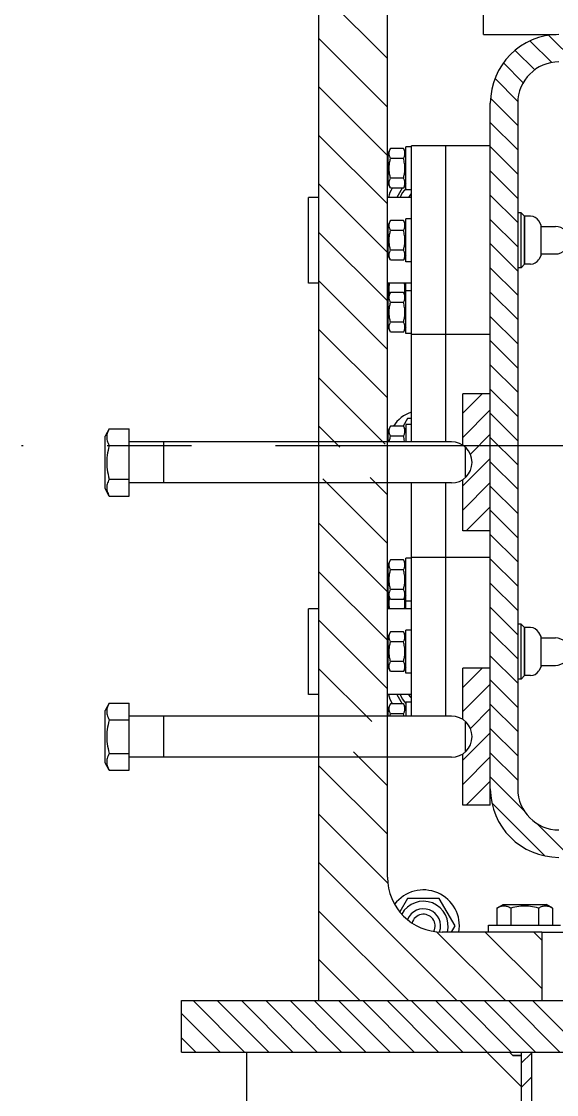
# Model space of a CAD drawing. Header units: millimetres. Extents: x 0 to 1189, y 0 to 841.
# Drawn here: x 113.8 to 145, y 408.1 to 470.7 of the extents above; entities that cross this region are included whole.
import ezdxf

# ---------------------------------------------------------------- set-up
doc = ezdxf.new("R2010")
doc.units = ezdxf.units.MM
doc.header["$LTSCALE"] = 65.395
doc.linetypes.add('CENTER', pattern=[0.6, 0.375, -0.075, 0.075, -0.075])
doc.layers.get('0').update_dxf_attribs({"linetype": 'CONTINUOUS'})
for name, color, linetype in [('ALL_AXIS', 7, 'CONTINUOUS'), ('ALL_CHAMFER', 7, 'CONTINUOUS'), ('ALL_ROUND', 7, 'CONTINUOUS')]:
    doc.layers.add(name, color=color, linetype=linetype)

msp = doc.modelspace()

# ---------------------------------------------------------------- linework, layer by layer
at = {"color": 7, "linetype": 'CONTINUOUS'}
for p, q in [((131.16640178, 413.54326712), (131.16640178, 477.54326712)), ((135.16640178, 420.74326712), (135.16640178, 476.48326712)), ((141.16642673, 424.94326712), (141.16640178, 465.90326712)), ((142.76640178, 465.90326712), (142.76640178, 425.90326712)), ((135.3534532, 463.25796766), (135.20640178, 463.00326712)), ((136.09935035, 463.25796766), (135.3534532, 463.25796766)), ((138.56640178, 446.14326712), (138.56640178, 463.40322232)), ((135.20640178, 461.20327404), (135.20640178, 463.00326021)), ((136.09935035, 462.68061739), (135.3534532, 462.68061739)), ((135.33482914, 461.49215835), (135.3534532, 461.52591685)), ((136.09935035, 461.52591685), (135.3534532, 461.52591685)), ((136.12014706, 461.48800514), (136.09935035, 461.52591685)), ((135.3534532, 460.94856658), (135.20640178, 461.20326712)), ((136.09935035, 460.94856658), (135.3534532, 460.94856658)), ((136.02238484, 460.94856658), (135.70755605, 460.40326712)), ((135.3534532, 459.05796766), (135.20640178, 458.80326712)), ((136.09935035, 459.05796766), (135.3534532, 459.05796766)), ((143.16640178, 459.30326712), (143.16640178, 456.50326712)), ((135.20640178, 457.00327404), (135.20640178, 458.80326021)), ((136.09935035, 458.48061739), (135.3534532, 458.48061739)), ((135.3534532, 456.74856658), (135.20640178, 457.00326712)), ((135.33482914, 457.29215835), (135.3534532, 457.32591685)), ((136.09935035, 457.32591685), (135.3534532, 457.32591685)), ((136.12014706, 457.28800514), (136.09935035, 457.32591685)), ((136.09935035, 456.74856658), (135.3534532, 456.74856658)), ((135.20640178, 452.80327404), (135.20640178, 455.40326712)), ((135.3534532, 454.85796766), (135.20640178, 454.60326712)), ((136.09935035, 454.85796766), (135.3534532, 454.85796766)), ((136.09935035, 454.28061739), (135.3534532, 454.28061739)), ((135.3534532, 452.54856658), (135.20640178, 452.80326712)), ((135.33482914, 453.09215835), (135.3534532, 453.12591685)), ((136.09935035, 453.12591685), (135.3534532, 453.12591685)), ((136.12014706, 453.08800514), (136.09935035, 453.12591685)), ((136.09935035, 452.54856658), (135.3534532, 452.54856658)), ((139.56642673, 445.94326712), (139.56642673, 448.94326712)), ((141.16642673, 448.94326712), (139.56642673, 448.94326712)), ((135.3534532, 447.05796766), (135.20640178, 446.80326712)), ((136.09935035, 447.05796766), (135.3534532, 447.05796766)), ((136.34264135, 447.50326712), (136.08554758, 447.05796766)), ((136.56640178, 447.50326712), (136.34264135, 447.50326712)), ((118.9530892, 446.90625804), (118.70310178, 446.47326712)), ((118.9530892, 446.90625804), (120.10310178, 446.90625804)), ((120.10310178, 442.98027621), (120.10310178, 446.90625804)), ((135.20640178, 446.14326712), (135.20640178, 446.80326021)), ((136.09935035, 446.48061739), (135.3534532, 446.48061739)), ((118.9530892, 445.92476258), (120.10310178, 445.92476258)), ((138.90310178, 446.14326712), (120.10310178, 446.14326712)), ((122.10310178, 446.14326712), (122.10310178, 443.74326712)), ((139.7189449, 444.06329546), (139.7189449, 445.82315024)), ((118.9530892, 443.96177167), (120.10310178, 443.96177167)), ((139.56642673, 440.94326712), (139.56642673, 443.94326712)), ((118.9530892, 442.98027621), (118.70310178, 443.41326712)), ((138.90310178, 443.74326712), (120.10310178, 443.74326712)), ((138.56640178, 430.14326712), (138.56640178, 443.74326712)), ((118.9530892, 442.98027621), (120.10310178, 442.98027621)), ((141.16642673, 440.94326712), (139.56642673, 440.94326712)), ((135.3534532, 439.25796766), (135.20640178, 439.00326712)), ((135.20640178, 436.40326712), (135.20640178, 439.00326021)), ((136.09935035, 439.25796766), (135.3534532, 439.25796766)), ((136.09935035, 438.68061739), (135.3534532, 438.68061739)), ((135.3534532, 436.94856658), (135.20640178, 437.20326712)), ((135.33482914, 437.49215835), (135.3534532, 437.52591685)), ((136.09935035, 437.52591685), (135.3534532, 437.52591685)), ((136.12014706, 437.48800514), (136.09935035, 437.52591685)), ((136.09935035, 436.94856658), (135.3534532, 436.94856658)), ((143.16640178, 435.30326712), (143.16640178, 432.50326712)), ((135.3534532, 435.05796766), (135.20640178, 434.80326712)), ((135.20640178, 433.00327404), (135.20640178, 434.80326021)), ((136.09935035, 435.05796766), (135.3534532, 435.05796766)), ((136.09935035, 434.48061739), (135.3534532, 434.48061739)), ((135.33482914, 433.29215835), (135.3534532, 433.32591685)), ((136.09935035, 433.32591685), (135.3534532, 433.32591685)), ((136.12014706, 433.28800514), (136.09935035, 433.32591685)), ((135.3534532, 432.74856658), (135.20640178, 433.00326712)), ((136.09935035, 432.74856658), (135.3534532, 432.74856658)), ((139.56642673, 429.94326712), (139.56642673, 432.94326712)), ((141.16642673, 432.94326712), (139.56642673, 432.94326712)), ((135.70755605, 431.40326712), (136.02238484, 430.85796766)), ((118.9530892, 430.90625804), (118.70310178, 430.47326712)), ((118.9530892, 430.90625804), (120.10310178, 430.90625804)), ((120.10310178, 426.98027621), (120.10310178, 430.90625804)), ((135.3534532, 430.85796766), (135.20640178, 430.60326712)), ((136.09935035, 430.85796766), (135.3534532, 430.85796766)), ((138.90310178, 430.14326712), (120.10310178, 430.14326712)), ((122.10310178, 430.14326712), (122.10310178, 427.74326712)), ((135.20640178, 430.14326712), (135.20640178, 430.60326021)), ((136.09935035, 430.28061739), (135.3534532, 430.28061739)), ((118.9530892, 429.92476258), (120.10310178, 429.92476258)), ((139.7189449, 428.06329546), (139.7189449, 429.82315024)), ((118.9530892, 427.96177167), (120.10310178, 427.96177167)), ((138.90310178, 427.74326712), (120.10310178, 427.74326712)), ((139.56642673, 424.94326712), (139.56642673, 427.94326712)), ((118.9530892, 426.98027621), (118.70310178, 427.41326712)), ((118.9530892, 426.98027621), (120.10310178, 426.98027621)), ((141.16642673, 424.94326712), (139.56642673, 424.94326712)), ((136.34264135, 419.50326712), (135.89013055, 418.71949543)), ((138.19016221, 419.50326712), (136.34264135, 419.50326712)), ((139.11392264, 417.90326712), (138.19016221, 419.50326712)), ((141.54982102, 418.93739513), (141.90640178, 419.14326712)), ((141.54982102, 418.93739513), (141.54982102, 417.94326712)), ((142.3581114, 418.93739513), (142.3581114, 417.94326712)), ((143.97469215, 418.93739513), (143.97469215, 417.94326712)), ((144.78298253, 418.93739513), (144.42640178, 419.14326712)), ((144.78298253, 418.93739513), (144.78298253, 417.94326712)), ((138.90607654, 417.54326712), (139.11392264, 417.90326712)), ((144.16640178, 417.54326712), (138.36640178, 417.54326712)), ((144.16640178, 417.54326712), (144.16640178, 413.54326712)), ((123.16640178, 410.54326712), (123.16640178, 413.54326712)), ((123.16640178, 413.54326712), (146.16640178, 413.54326712)), ((123.16640178, 410.54326712), (151.96640178, 410.54326712)), ((126.96640178, 407.54326712), (126.96640178, 410.54326712)), ((142.96640178, 408.54326712), (140.96640178, 410.54326712)), ((142.96636128, 410.34326712), (142.48640178, 410.34326712)), ((142.96640178, 410.54326712), (142.96640178, 211.30326712)), ((143.56640178, 410.54326712), (143.56640178, 211.30326712))]:
    msp.add_line(p, q, dxfattribs=at)
at = {"color": 2, "linetype": 'CONTINUOUS'}
for p, q in [((131.16640178, 472.50443119), (135.16640178, 468.50443119)), ((131.16640178, 469.67600407), (135.16640178, 465.67600407)), ((143.48982735, 469.5242865), (144.75031929, 468.26379457)), ((144.57316245, 469.85516497), (146.1250603, 468.30326712)), ((142.62421211, 468.97568818), (143.75532678, 467.84457351)), ((141.9307697, 468.25491703), (143.0908937, 467.09479303)), ((141.44147324, 467.32999993), (142.77403734, 465.99743583)), ((131.16640178, 466.84757694), (135.16640178, 462.84757694)), ((141.18797177, 466.16928783), (142.76640178, 464.59085783)), ((141.16640178, 464.77664427), (142.76640178, 463.17664427)), ((131.16640178, 464.01914982), (135.16640178, 460.01914982)), ((141.16640178, 463.36243071), (142.76640178, 461.76243071)), ((141.16640178, 461.94821714), (142.76640178, 460.34821714)), ((131.16640178, 461.19072269), (135.16640178, 457.19072269)), ((141.16640178, 460.53400358), (142.76640178, 458.93400358)), ((141.16640178, 459.11979002), (142.76640178, 457.51979002)), ((131.16640178, 458.36229557), (135.16640178, 454.36229557)), ((141.16640178, 457.70557646), (142.76640178, 456.10557646)), ((141.16640178, 456.29136289), (142.76640178, 454.69136289)), ((131.16640178, 455.53386844), (135.16640178, 451.53386844)), ((141.16640178, 454.87714933), (142.76640178, 453.27714933)), ((141.16640178, 453.46293577), (142.76640178, 451.86293577)), ((131.16640178, 452.70544132), (135.16640178, 448.70544132)), ((141.16640178, 452.04872221), (142.76640178, 450.44872221)), ((141.16640178, 450.63450864), (142.76640178, 449.03450864)), ((131.16640178, 449.87701419), (135.03327531, 446.01014066)), ((140.69074536, 448.94326712), (139.56642673, 447.8189485)), ((141.16640178, 449.22029508), (142.76640178, 447.62029508)), ((141.16642673, 448.00473494), (139.56642673, 446.40473494)), ((141.16640178, 447.80608152), (142.76640178, 446.20608152)), ((131.16640178, 447.04858707), (132.39172172, 445.82326712)), ((141.16642673, 446.59052137), (140.0016432, 445.42573783)), ((141.16640178, 446.39186796), (142.76640178, 444.79186796)), ((141.16642673, 445.17630781), (139.56642673, 443.57630781)), ((141.16640178, 444.9776544), (142.76640178, 443.3776544)), ((131.40484819, 443.98171353), (135.16640178, 440.22015994)), ((134.15172172, 444.06326712), (135.16640178, 443.04858707)), ((141.16642673, 443.76209425), (139.56642673, 442.16209425)), ((141.16640178, 443.56344083), (142.76640178, 441.96344083)), ((141.16642673, 442.34788069), (139.76181317, 440.94326712)), ((141.16640178, 442.14922727), (142.76640178, 440.54922727)), ((131.16640178, 441.39173282), (135.16640178, 437.39173282)), ((141.16640178, 440.73501371), (142.76640178, 439.13501371)), ((141.16640178, 439.32080015), (142.76640178, 437.72080015)), ((131.16640178, 438.56330569), (135.16640178, 434.56330569)), ((141.16640178, 437.90658658), (142.76640178, 436.30658658)), ((141.16640178, 436.49237302), (142.76640178, 434.89237302)), ((131.16640178, 435.73487857), (135.16640178, 431.73487857)), ((141.16640178, 435.07815946), (142.76640178, 433.47815946)), ((141.16640178, 433.6639459), (142.76640178, 432.0639459)), ((131.16640178, 432.90645145), (134.2495861, 429.82326712)), ((140.69074536, 432.94326712), (139.56642673, 431.8189485)), ((141.16642673, 432.00473494), (139.56642673, 430.40473494)), ((141.16640178, 432.24973233), (142.76640178, 430.64973233)), ((141.16640178, 430.83551877), (142.76640178, 429.23551877)), ((141.16642673, 430.59052137), (140.0016432, 429.42573783)), ((141.16642673, 429.17630781), (139.56642673, 427.57630781)), ((141.16640178, 429.42130521), (142.76640178, 427.82130521)), ((133.18115897, 428.06326712), (135.16640178, 426.07802432)), ((141.16642673, 427.76209425), (139.56642673, 426.16209425)), ((141.16640178, 428.00709165), (142.76640178, 426.40709165)), ((131.16640178, 427.2495972), (135.16640178, 423.2495972)), ((141.16642673, 426.34788069), (139.76181317, 424.94326712)), ((141.16640178, 426.59287808), (143.15894069, 424.60033917)), ((141.26272225, 425.08234405), (144.3454787, 421.9995876)), ((131.16640178, 424.42117007), (135.18588336, 420.40168849)), ((143.86347383, 423.89580603), (145.85601274, 421.90326712)), ((131.16640178, 421.59274295), (139.2158776, 413.54326712)), ((131.16640178, 418.76431582), (136.38745047, 413.54326712)), ((138.02482314, 417.56274871), (142.04430472, 413.54326712)), ((140.87273185, 417.54326712), (144.16640178, 414.2495972)), ((143.70115897, 417.54326712), (144.16640178, 417.07802432)), ((131.16640178, 415.9358887), (133.55902335, 413.54326712)), ((123.83243216, 413.54326712), (126.83243216, 410.54326712)), ((125.24664572, 413.54326712), (128.24664572, 410.54326712)), ((126.66085928, 413.54326712), (129.66085928, 410.54326712)), ((128.07507284, 413.54326712), (131.07507284, 410.54326712)), ((129.48928641, 413.54326712), (132.48928641, 410.54326712)), ((130.90349997, 413.54326712), (133.90349997, 410.54326712)), ((132.31771353, 413.54326712), (135.31771353, 410.54326712)), ((133.73192709, 413.54326712), (136.73192709, 410.54326712)), ((135.14614066, 413.54326712), (138.14614066, 410.54326712)), ((136.56035422, 413.54326712), (139.56035422, 410.54326712)), ((137.97456778, 413.54326712), (140.97456778, 410.54326712)), ((139.38878134, 413.54326712), (142.38878134, 410.54326712)), ((140.8029949, 413.54326712), (143.8029949, 410.54326712)), ((142.21720847, 413.54326712), (145.21720847, 410.54326712)), ((143.63142203, 413.54326712), (146.63142203, 410.54326712)), ((123.16640178, 412.79508394), (125.41821859, 410.54326712)), ((123.16640178, 411.38087038), (124.00400503, 410.54326712)), ((143.56640178, 410.48672929), (142.96640178, 409.88672929)), ((143.56640178, 409.07251573), (142.96640178, 408.47251573))]:
    msp.add_line(p, q, dxfattribs=at)
at = {"color": 7, "linetype": 'CONTINUOUS'}
for points in [[(135.3534532, 462.68061739), (135.33661285, 462.71099813), (135.3215472, 462.7408394), (135.3082714, 462.77007096), (135.29673999, 462.79890351), (135.2868989, 462.82750398), (135.27878912, 462.85593338), (135.27241983, 462.884305), (135.26783245, 462.91262887), (135.26506918, 462.9409563), (135.2641368, 462.96927679), (135.26506692, 462.997595), (135.26782732, 463.02591667), (135.27241028, 463.05423136), (135.27877393, 463.08259219), (135.286877, 463.11101144), (135.29671003, 463.13960107), (135.30822688, 463.1684129), (135.32149633, 463.19763962), (135.33657844, 463.22751745), (135.3534532, 463.25796766)], [(136.09935035, 462.68061739), (136.12015954, 462.7185532), (136.13819585, 462.75570517), (136.1534399, 462.79194135), (136.16594984, 462.82765755), (136.17581173, 462.86319588), (136.18292241, 462.89858545), (136.18721545, 462.9339773), (136.18866675, 462.96934779), (136.18720657, 463.00471695), (136.18290538, 463.04010485), (136.17578762, 463.07548892), (136.16592164, 463.11101709), (136.15341309, 463.14671399), (136.1381745, 463.18292695), (136.12014706, 463.22005595), (136.09935035, 463.25796766)], [(135.3534532, 461.52591685), (135.33656628, 461.58686387), (135.32147557, 461.64665951), (135.30820118, 461.70514712), (135.29668273, 461.76279671), (135.28685156, 461.8199908), (135.27875258, 461.87683526), (135.27239425, 461.93355456), (135.26781715, 461.99017543), (135.26506216, 462.04680586), (135.26413681, 462.10342648), (135.2650728, 462.16005092), (135.26783855, 462.21668815), (135.27242708, 462.27331736), (135.27879629, 462.33004157), (135.2869048, 462.38688162), (135.29674337, 462.44406331), (135.30826969, 462.50170377), (135.32154158, 462.56014994), (135.33660821, 462.61983607), (135.3534532, 462.68061739)], [(136.18866675, 462.10326712), (136.18714984, 462.17477384), (136.18279982, 462.2461898), (136.1755715, 462.31743535), (136.16560046, 462.38874943), (136.15302375, 462.46012001), (136.13779179, 462.53222028), (136.11990017, 462.60580306), (136.09935035, 462.68061739)], [(136.09935035, 461.52591685), (136.11607575, 461.58623186), (136.13106717, 461.645573), (136.14431328, 461.70379934), (136.15584806, 461.76133371), (136.16571922, 461.81851574), (136.17387436, 461.87545405), (136.18029365, 461.93236697), (136.18492711, 461.9892651), (136.18771107, 462.04624224), (136.18866675, 462.10326712)], [(135.3534532, 460.94856658), (135.33482321, 460.9823362), (135.3183921, 461.01544408), (135.30418021, 461.04778968), (135.29212654, 461.07967461), (135.28215324, 461.11135129), (135.27433129, 461.14286676), (135.26869148, 461.1743534), (135.26527665, 461.20580752), (135.2641466, 461.23727367), (135.26528126, 461.26873946), (135.26870062, 461.3001929), (135.27434428, 461.3316773), (135.28216897, 461.36318788), (135.29214323, 461.3948569), (135.30419479, 461.42672985), (135.31840279, 461.45906218), (135.33482914, 461.49215835)], [(136.09935035, 460.94856658), (136.12015954, 460.9865024), (136.13819585, 461.02365436), (136.1534399, 461.05989054), (136.16594984, 461.09560674), (136.17581173, 461.13114507), (136.18292241, 461.16653465), (136.18721545, 461.20192649), (136.18866675, 461.23729699), (136.18720657, 461.27266615), (136.18290538, 461.30805404), (136.17578762, 461.34343811), (136.16592164, 461.37896628), (136.15341309, 461.41466318), (136.1381745, 461.45087614), (136.12014706, 461.48800514)], [(135.3534532, 458.48061739), (135.33661285, 458.51099813), (135.3215472, 458.5408394), (135.3082714, 458.57007096), (135.29673999, 458.59890351), (135.2868989, 458.62750398), (135.27878912, 458.65593338), (135.27241983, 458.684305), (135.26783245, 458.71262887), (135.26506918, 458.7409563), (135.2641368, 458.76927679), (135.26506692, 458.797595), (135.26782732, 458.82591667), (135.27241028, 458.85423136), (135.27877393, 458.88259219), (135.286877, 458.91101144), (135.29671003, 458.93960107), (135.30822688, 458.9684129), (135.32149633, 458.99763962), (135.33657844, 459.02751745), (135.3534532, 459.05796766)], [(136.09935035, 458.48061739), (136.12015954, 458.5185532), (136.13819585, 458.55570517), (136.1534399, 458.59194135), (136.16594984, 458.62765755), (136.17581173, 458.66319588), (136.18292241, 458.69858545), (136.18721545, 458.7339773), (136.18866675, 458.76934779), (136.18720657, 458.80471695), (136.18290538, 458.84010485), (136.17578762, 458.87548892), (136.16592164, 458.91101709), (136.15341309, 458.94671399), (136.1381745, 458.98292695), (136.12014706, 459.02005595), (136.09935035, 459.05796766)], [(135.3534532, 457.32591685), (135.33656628, 457.38686387), (135.32147557, 457.44665951), (135.30820118, 457.50514712), (135.29668273, 457.56279671), (135.28685156, 457.6199908), (135.27875258, 457.67683526), (135.27239425, 457.73355456), (135.26781715, 457.79017543), (135.26506216, 457.84680586), (135.26413681, 457.90342648), (135.2650728, 457.96005092), (135.26783855, 458.01668815), (135.27242708, 458.07331736), (135.27879629, 458.13004157), (135.2869048, 458.18688162), (135.29674337, 458.24406331), (135.30826969, 458.30170377), (135.32154158, 458.36014994), (135.33660821, 458.41983607), (135.3534532, 458.48061739)], [(136.18866675, 457.90326712), (136.18714984, 457.97477384), (136.18279982, 458.0461898), (136.1755715, 458.11743535), (136.16560046, 458.18874943), (136.15302375, 458.26012001), (136.13779179, 458.33222028), (136.11990017, 458.40580306), (136.09935035, 458.48061739)], [(136.09935035, 457.32591685), (136.11607575, 457.38623186), (136.13106717, 457.445573), (136.14431328, 457.50379934), (136.15584806, 457.56133371), (136.16571922, 457.61851574), (136.17387436, 457.67545405), (136.18029365, 457.73236697), (136.18492711, 457.7892651), (136.18771107, 457.84624224), (136.18866675, 457.90326712)], [(135.3534532, 456.74856658), (135.33482321, 456.7823362), (135.3183921, 456.81544408), (135.30418021, 456.84778968), (135.29212654, 456.87967461), (135.28215324, 456.91135129), (135.27433129, 456.94286676), (135.26869148, 456.9743534), (135.26527665, 457.00580752), (135.2641466, 457.03727367), (135.26528126, 457.06873946), (135.26870062, 457.1001929), (135.27434428, 457.1316773), (135.28216897, 457.16318788), (135.29214323, 457.1948569), (135.30419479, 457.22672985), (135.31840279, 457.25906218), (135.33482914, 457.29215835)], [(136.09935035, 456.74856658), (136.12015954, 456.7865024), (136.13819585, 456.82365436), (136.1534399, 456.85989054), (136.16594984, 456.89560674), (136.17581173, 456.93114507), (136.18292241, 456.96653465), (136.18721545, 457.00192649), (136.18866675, 457.03729699), (136.18720657, 457.07266615), (136.18290538, 457.10805404), (136.17578762, 457.14343811), (136.16592164, 457.17896628), (136.15341309, 457.21466318), (136.1381745, 457.25087614), (136.12014706, 457.28800514)], [(135.29443464, 454.75574452), (135.28685156, 454.79986008), (135.27875258, 454.85670454), (135.27239425, 454.91342384), (135.26781715, 454.97004471), (135.26506216, 455.02667514), (135.26413681, 455.08329576), (135.2650728, 455.1399202), (135.26783855, 455.19655743), (135.27242708, 455.25318664), (135.27879629, 455.30991085), (135.2869048, 455.3667509), (135.29318771, 455.40326712)], [(136.18866675, 455.0831364), (136.18714984, 455.15464312), (136.18279982, 455.22605908), (136.1755715, 455.29730463), (136.16560046, 455.36861871), (136.15949482, 455.40326712)], [(135.3534532, 454.28061739), (135.33661285, 454.31099813), (135.3215472, 454.3408394), (135.3082714, 454.37007096), (135.29673999, 454.39890351), (135.2868989, 454.42750398), (135.27878912, 454.45593338), (135.27241983, 454.484305), (135.26783245, 454.51262887), (135.26506918, 454.5409563), (135.2641368, 454.56927679), (135.26506692, 454.597595), (135.26782732, 454.62591667), (135.27241028, 454.65423136), (135.27877393, 454.68259219), (135.286877, 454.71101144), (135.29671003, 454.73960107), (135.30822688, 454.7684129), (135.32149633, 454.79763962), (135.33657844, 454.82751745), (135.3534532, 454.85796766)], [(136.09935035, 454.28061739), (136.12015954, 454.3185532), (136.13819585, 454.35570517), (136.1534399, 454.39194135), (136.16594984, 454.42765755), (136.17581173, 454.46319588), (136.18292241, 454.49858545), (136.18721545, 454.5339773), (136.18866675, 454.56934779), (136.18720657, 454.60471695), (136.18290538, 454.64010485), (136.17578762, 454.67548892), (136.16592164, 454.71101709), (136.15341309, 454.74671399), (136.1381745, 454.78292695), (136.12014706, 454.82005595), (136.09935035, 454.85796766)], [(136.15836076, 454.75575864), (136.16571922, 454.79838502), (136.17387436, 454.85532333), (136.18029365, 454.91223625), (136.18492711, 454.96913438), (136.18771107, 455.02611152), (136.18866675, 455.0831364)], [(135.3534532, 453.12591685), (135.33656628, 453.18686387), (135.32147557, 453.24665951), (135.30820118, 453.30514712), (135.29668273, 453.36279671), (135.28685156, 453.4199908), (135.27875258, 453.47683526), (135.27239425, 453.53355456), (135.26781715, 453.59017543), (135.26506216, 453.64680586), (135.26413681, 453.70342648), (135.2650728, 453.76005092), (135.26783855, 453.81668815), (135.27242708, 453.87331736), (135.27879629, 453.93004157), (135.2869048, 453.98688162), (135.29674337, 454.04406331), (135.30826969, 454.10170377), (135.32154158, 454.16014994), (135.33660821, 454.21983607), (135.3534532, 454.28061739)], [(136.18866675, 453.70326712), (136.18714984, 453.77477384), (136.18279982, 453.8461898), (136.1755715, 453.91743535), (136.16560046, 453.98874943), (136.15302375, 454.06012001), (136.13779179, 454.13222028), (136.11990017, 454.20580306), (136.09935035, 454.28061739)], [(136.09935035, 453.12591685), (136.11607575, 453.18623186), (136.13106717, 453.245573), (136.14431328, 453.30379934), (136.15584806, 453.36133371), (136.16571922, 453.41851574), (136.17387436, 453.47545405), (136.18029365, 453.53236697), (136.18492711, 453.5892651), (136.18771107, 453.64624224), (136.18866675, 453.70326712)], [(135.3534532, 452.54856658), (135.33482321, 452.5823362), (135.3183921, 452.61544408), (135.30418021, 452.64778968), (135.29212654, 452.67967461), (135.28215324, 452.71135129), (135.27433129, 452.74286676), (135.26869148, 452.7743534), (135.26527665, 452.80580752), (135.2641466, 452.83727367), (135.26528126, 452.86873946), (135.26870062, 452.9001929), (135.27434428, 452.9316773), (135.28216897, 452.96318788), (135.29214323, 452.9948569), (135.30419479, 453.02672985), (135.31840279, 453.05906218), (135.33482914, 453.09215835)], [(136.09935035, 452.54856658), (136.12015954, 452.5865024), (136.13819585, 452.62365436), (136.1534399, 452.65989054), (136.16594984, 452.69560674), (136.17581173, 452.73114507), (136.18292241, 452.76653465), (136.18721545, 452.80192649), (136.18866675, 452.83729699), (136.18720657, 452.87266615), (136.18290538, 452.90805404), (136.17578762, 452.94343811), (136.16592164, 452.97896628), (136.15341309, 453.01466318), (136.1381745, 453.05087614), (136.12014706, 453.08800514)], [(135.3534532, 446.48061739), (135.33661285, 446.51099813), (135.3215472, 446.5408394), (135.3082714, 446.57007096), (135.29673999, 446.59890351), (135.2868989, 446.62750398), (135.27878912, 446.65593338), (135.27241983, 446.684305), (135.26783245, 446.71262887), (135.26506918, 446.7409563), (135.2641368, 446.76927679), (135.26506692, 446.797595), (135.26782732, 446.82591667), (135.27241028, 446.85423136), (135.27877393, 446.88259219), (135.286877, 446.91101144), (135.29671003, 446.93960107), (135.30822688, 446.9684129), (135.32149633, 446.99763962), (135.33657844, 447.02751745), (135.3534532, 447.05796766)], [(136.09935035, 446.48061739), (136.12015954, 446.5185532), (136.13819585, 446.55570517), (136.1534399, 446.59194135), (136.16594984, 446.62765755), (136.17581173, 446.66319588), (136.18292241, 446.69858545), (136.18721545, 446.7339773), (136.18866675, 446.76934779), (136.18720657, 446.80471695), (136.18290538, 446.84010485), (136.17578762, 446.87548892), (136.16592164, 446.91101709), (136.15341309, 446.94671399), (136.1381745, 446.98292695), (136.12014706, 447.02005595), (136.09935035, 447.05796766)], [(118.9530892, 446.90625804), (118.91321167, 446.83308933), (118.87937132, 446.76132627), (118.8515623, 446.69121109), (118.8298021, 446.62201708), (118.81404378, 446.5531097), (118.80447466, 446.48445467), (118.80128838, 446.41580666), (118.80441905, 446.34716421), (118.81392582, 446.27853659), (118.82962717, 446.20964617), (118.85133066, 446.14044804), (118.87912825, 446.07025332), (118.91305124, 445.99827019), (118.9530892, 445.92476258)], [(135.28068298, 446.14326712), (135.2869048, 446.18688162), (135.29674337, 446.24406331), (135.30826969, 446.30170377), (135.32154158, 446.36014994), (135.33660821, 446.41983607), (135.3534532, 446.48061739)], [(136.17195973, 446.14326712), (136.16560046, 446.18874943), (136.15302375, 446.26012001), (136.13779179, 446.33222028), (136.11990017, 446.40580306), (136.09935035, 446.48061739)], [(118.9530892, 445.92476258), (118.91313005, 445.77806921), (118.87925307, 445.6343554), (118.85146482, 445.49414641), (118.82974567, 445.35586649), (118.81401191, 445.21813133), (118.80446235, 445.08089189), (118.80128851, 444.94363487), (118.80442859, 444.8063688), (118.81394634, 444.6691083), (118.82965668, 444.53132178), (118.85136653, 444.39294191), (118.87916358, 444.25259055), (118.91307405, 444.10869206), (118.9530892, 443.96177167)], [(118.9530892, 443.96177167), (118.91321707, 443.88861333), (118.8793805, 443.81686101), (118.85157507, 443.74677072), (118.82981403, 443.67757446), (118.81403903, 443.60859229), (118.80446047, 443.53981613), (118.80129138, 443.47100353), (118.8044655, 443.40217771), (118.81405798, 443.33335868), (118.82985763, 443.26431356), (118.85167775, 443.19501037), (118.87952, 443.12486642), (118.91331625, 443.0532142), (118.9530892, 442.98027621)], [(135.3534532, 438.68061739), (135.33661285, 438.71099813), (135.3215472, 438.7408394), (135.3082714, 438.77007096), (135.29673999, 438.79890351), (135.2868989, 438.82750398), (135.27878912, 438.85593338), (135.27241983, 438.884305), (135.26783245, 438.91262887), (135.26506918, 438.9409563), (135.2641368, 438.96927679), (135.26506692, 438.997595), (135.26782732, 439.02591667), (135.27241028, 439.05423136), (135.27877393, 439.08259219), (135.286877, 439.11101144), (135.29671003, 439.13960107), (135.30822688, 439.1684129), (135.32149633, 439.19763962), (135.33657844, 439.22751745), (135.3534532, 439.25796766)], [(136.09935035, 438.68061739), (136.12015954, 438.7185532), (136.13819585, 438.75570517), (136.1534399, 438.79194135), (136.16594984, 438.82765755), (136.17581173, 438.86319588), (136.18292241, 438.89858545), (136.18721545, 438.9339773), (136.18866675, 438.96934779), (136.18720657, 439.00471695), (136.18290538, 439.04010485), (136.17578762, 439.07548892), (136.16592164, 439.11101709), (136.15341309, 439.14671399), (136.1381745, 439.18292695), (136.12014706, 439.22005595), (136.09935035, 439.25796766)], [(135.3534532, 437.52591685), (135.33656628, 437.58686387), (135.32147557, 437.64665951), (135.30820118, 437.70514712), (135.29668273, 437.76279671), (135.28685156, 437.8199908), (135.27875258, 437.87683526), (135.27239425, 437.93355456), (135.26781715, 437.99017543), (135.26506216, 438.04680586), (135.26413681, 438.10342648), (135.2650728, 438.16005092), (135.26783855, 438.21668815), (135.27242708, 438.27331736), (135.27879629, 438.33004157), (135.2869048, 438.38688162), (135.29674337, 438.44406331), (135.30826969, 438.50170377), (135.32154158, 438.56014994), (135.33660821, 438.61983607), (135.3534532, 438.68061739)], [(136.18866675, 438.10326712), (136.18714984, 438.17477384), (136.18279982, 438.2461898), (136.1755715, 438.31743535), (136.16560046, 438.38874943), (136.15302375, 438.46012001), (136.13779179, 438.53222028), (136.11990017, 438.60580306), (136.09935035, 438.68061739)], [(136.09935035, 437.52591685), (136.11607575, 437.58623186), (136.13106717, 437.645573), (136.14431328, 437.70379934), (136.15584806, 437.76133371), (136.16571922, 437.81851574), (136.17387436, 437.87545405), (136.18029365, 437.93236697), (136.18492711, 437.9892651), (136.18771107, 438.04624224), (136.18866675, 438.10326712)], [(135.29318651, 436.40326712), (135.28685156, 436.44012152), (135.27875258, 436.49696598), (135.27239425, 436.55368528), (135.26781715, 436.61030615), (135.26506216, 436.66693658), (135.26413681, 436.7235572), (135.2650728, 436.78018164), (135.26783855, 436.83681887), (135.27242708, 436.89344808), (135.27879629, 436.95017229), (135.2869048, 437.00701234), (135.2944365, 437.05078651)], [(135.3534532, 436.94856658), (135.33482321, 436.9823362), (135.3183921, 437.01544408), (135.30418021, 437.04778968), (135.29212654, 437.07967461), (135.28215324, 437.11135129), (135.27433129, 437.14286676), (135.26869148, 437.1743534), (135.26527665, 437.20580752), (135.2641466, 437.23727367), (135.26528126, 437.26873946), (135.26870062, 437.3001929), (135.27434428, 437.3316773), (135.28216897, 437.36318788), (135.29214323, 437.3948569), (135.30419479, 437.42672985), (135.31840279, 437.45906218), (135.33482914, 437.49215835)], [(136.09935035, 436.94856658), (136.12015954, 436.9865024), (136.13819585, 437.02365436), (136.1534399, 437.05989054), (136.16594984, 437.09560674), (136.17581173, 437.13114507), (136.18292241, 437.16653465), (136.18721545, 437.20192649), (136.18866675, 437.23729699), (136.18720657, 437.27266615), (136.18290538, 437.30805404), (136.17578762, 437.34343811), (136.16592164, 437.37896628), (136.15341309, 437.41466318), (136.1381745, 437.45087614), (136.12014706, 437.48800514)], [(136.18866675, 436.72339784), (136.18714984, 436.79490456), (136.18279982, 436.86632052), (136.1755715, 436.93756607), (136.16560046, 437.00888015), (136.1582512, 437.05058586)], [(136.15961179, 436.40326712), (136.16571922, 436.43864646), (136.17387436, 436.49558477), (136.18029365, 436.55249769), (136.18492711, 436.60939582), (136.18771107, 436.66637296), (136.18866675, 436.72339784)], [(135.3534532, 434.48061739), (135.33661285, 434.51099813), (135.3215472, 434.5408394), (135.3082714, 434.57007096), (135.29673999, 434.59890351), (135.2868989, 434.62750398), (135.27878912, 434.65593338), (135.27241983, 434.684305), (135.26783245, 434.71262887), (135.26506918, 434.7409563), (135.2641368, 434.76927679), (135.26506692, 434.797595), (135.26782732, 434.82591667), (135.27241028, 434.85423136), (135.27877393, 434.88259219), (135.286877, 434.91101144), (135.29671003, 434.93960107), (135.30822688, 434.9684129), (135.32149633, 434.99763962), (135.33657844, 435.02751745), (135.3534532, 435.05796766)], [(135.3534532, 433.32591685), (135.33656628, 433.38686387), (135.32147557, 433.44665951), (135.30820118, 433.50514712), (135.29668273, 433.56279671), (135.28685156, 433.6199908), (135.27875258, 433.67683526), (135.27239425, 433.73355456), (135.26781715, 433.79017543), (135.26506216, 433.84680586), (135.26413681, 433.90342648), (135.2650728, 433.96005092), (135.26783855, 434.01668815), (135.27242708, 434.07331736), (135.27879629, 434.13004157), (135.2869048, 434.18688162), (135.29674337, 434.24406331), (135.30826969, 434.30170377), (135.32154158, 434.36014994), (135.33660821, 434.41983607), (135.3534532, 434.48061739)], [(136.09935035, 434.48061739), (136.12015954, 434.5185532), (136.13819585, 434.55570517), (136.1534399, 434.59194135), (136.16594984, 434.62765755), (136.17581173, 434.66319588), (136.18292241, 434.69858545), (136.18721545, 434.7339773), (136.18866675, 434.76934779), (136.18720657, 434.80471695), (136.18290538, 434.84010485), (136.17578762, 434.87548892), (136.16592164, 434.91101709), (136.15341309, 434.94671399), (136.1381745, 434.98292695), (136.12014706, 435.02005595), (136.09935035, 435.05796766)], [(136.18866675, 433.90326712), (136.18714984, 433.97477384), (136.18279982, 434.0461898), (136.1755715, 434.11743535), (136.16560046, 434.18874943), (136.15302375, 434.26012001), (136.13779179, 434.33222028), (136.11990017, 434.40580306), (136.09935035, 434.48061739)], [(136.09935035, 433.32591685), (136.11607575, 433.38623186), (136.13106717, 433.445573), (136.14431328, 433.50379934), (136.15584806, 433.56133371), (136.16571922, 433.61851574), (136.17387436, 433.67545405), (136.18029365, 433.73236697), (136.18492711, 433.7892651), (136.18771107, 433.84624224), (136.18866675, 433.90326712)], [(135.3534532, 432.74856658), (135.33482321, 432.7823362), (135.3183921, 432.81544408), (135.30418021, 432.84778968), (135.29212654, 432.87967461), (135.28215324, 432.91135129), (135.27433129, 432.94286676), (135.26869148, 432.9743534), (135.26527665, 433.00580752), (135.2641466, 433.03727367), (135.26528126, 433.06873946), (135.26870062, 433.1001929), (135.27434428, 433.1316773), (135.28216897, 433.16318788), (135.29214323, 433.1948569), (135.30419479, 433.22672985), (135.31840279, 433.25906218), (135.33482914, 433.29215835)], [(136.09935035, 432.74856658), (136.12015954, 432.7865024), (136.13819585, 432.82365436), (136.1534399, 432.85989054), (136.16594984, 432.89560674), (136.17581173, 432.93114507), (136.18292241, 432.96653465), (136.18721545, 433.00192649), (136.18866675, 433.03729699), (136.18720657, 433.07266615), (136.18290538, 433.10805404), (136.17578762, 433.14343811), (136.16592164, 433.17896628), (136.15341309, 433.21466318), (136.1381745, 433.25087614), (136.12014706, 433.28800514)], [(118.9530892, 430.90625804), (118.91321167, 430.83308933), (118.87937132, 430.76132627), (118.8515623, 430.69121109), (118.8298021, 430.62201708), (118.81404378, 430.5531097), (118.80447466, 430.48445467), (118.80128838, 430.41580666), (118.80441905, 430.34716421), (118.81392582, 430.27853659), (118.82962717, 430.20964617), (118.85133066, 430.14044804), (118.87912825, 430.07025332), (118.91305124, 429.99827019), (118.9530892, 429.92476258)], [(135.3534532, 430.28061739), (135.33661285, 430.31099813), (135.3215472, 430.3408394), (135.3082714, 430.37007096), (135.29673999, 430.39890351), (135.2868989, 430.42750398), (135.27878912, 430.45593338), (135.27241983, 430.484305), (135.26783245, 430.51262887), (135.26506918, 430.5409563), (135.2641368, 430.56927679), (135.26506692, 430.597595), (135.26782732, 430.62591667), (135.27241028, 430.65423136), (135.27877393, 430.68259219), (135.286877, 430.71101144), (135.29671003, 430.73960107), (135.30822688, 430.7684129), (135.32149633, 430.79763962), (135.33657844, 430.82751745), (135.3534532, 430.85796766)], [(136.09935035, 430.28061739), (136.12015954, 430.3185532), (136.13819585, 430.35570517), (136.1534399, 430.39194135), (136.16594984, 430.42765755), (136.17581173, 430.46319588), (136.18292241, 430.49858545), (136.18721545, 430.5339773), (136.18866675, 430.56934779), (136.18720657, 430.60471695), (136.18290538, 430.64010485), (136.17578762, 430.67548892), (136.16592164, 430.71101709), (136.15341309, 430.74671399), (136.1381745, 430.78292695), (136.12014706, 430.82005595), (136.09935035, 430.85796766)], [(135.31770785, 430.14326712), (135.32154158, 430.16014994), (135.33660821, 430.21983607), (135.3534532, 430.28061739)], [(136.13510575, 430.14326712), (136.11990017, 430.20580306), (136.09935035, 430.28061739)], [(118.9530892, 429.92476258), (118.91313005, 429.77806921), (118.87925307, 429.6343554), (118.85146482, 429.49414641), (118.82974567, 429.35586649), (118.81401191, 429.21813133), (118.80446235, 429.08089189), (118.80128851, 428.94363487), (118.80442859, 428.8063688), (118.81394634, 428.6691083), (118.82965668, 428.53132178), (118.85136653, 428.39294191), (118.87916358, 428.25259055), (118.91307405, 428.10869206), (118.9530892, 427.96177167)], [(118.9530892, 427.96177167), (118.91321707, 427.88861333), (118.8793805, 427.81686101), (118.85157507, 427.74677072), (118.82981403, 427.67757446), (118.81403903, 427.60859229), (118.80446047, 427.53981613), (118.80129138, 427.47100353), (118.8044655, 427.40217771), (118.81405798, 427.33335868), (118.82985763, 427.26431356), (118.85167775, 427.19501037), (118.87952, 427.12486642), (118.91331625, 427.0532142), (118.9530892, 426.98027621)], [(142.3581114, 418.93739513), (142.30496645, 418.96654469), (142.25293339, 418.99180383), (142.20219932, 419.01314351), (142.15220297, 419.03065084), (142.10245885, 419.0444514), (142.0529268, 419.05440075), (142.00339709, 419.06040798), (141.95389293, 419.06243808), (141.90437666, 419.06039437), (141.85482116, 419.05437091), (141.80525719, 419.04439935), (141.75547355, 419.03057027), (141.70540127, 419.01300957), (141.65464451, 418.99164297), (141.60273207, 418.96643412), (141.54982102, 418.93739513)], [(143.97469215, 418.93739513), (143.85354387, 418.97037892), (143.73504562, 418.99830734), (143.61969093, 419.02115974), (143.50599917, 419.03899806), (143.39264117, 419.05193971), (143.27965604, 419.05979761), (143.1666267, 419.06240573), (143.05359264, 419.05981829), (142.94059955, 419.05198065), (142.82721167, 419.03905346), (142.71344439, 419.02121796), (142.59798992, 418.99835774), (142.47938275, 418.97040979), (142.3581114, 418.93739513)], [(144.78298253, 418.93739513), (144.73006172, 418.96643726), (144.6781584, 418.99164326), (144.6274363, 419.01299778), (144.57740422, 419.03054689), (144.52764467, 419.04437543), (144.47810036, 419.0543518), (144.42856565, 419.0603832), (144.37906802, 419.06243804), (144.32957954, 419.06042222), (144.28006081, 419.05443047), (144.23053558, 419.04449766), (144.18078643, 419.03070929), (144.13076344, 419.01320454), (144.0799878, 418.99185718), (144.0279021, 418.9665774), (143.97469215, 418.93739513)]]:
    msp.add_lwpolyline(points, dxfattribs=at)
for centre, radius, start, end in [((145.16640178, 465.90326712), 4, 90, 180), ((145.16640178, 465.90326712), 2.4, 90, 180), ((137.26640178, 459.90326712), 1.44, 135.1327135246, 159.6732050485), ((137.26640178, 445.90326712), 1.44, 119.0961965667, 119.7507362633), ((137.26640178, 445.90326712), 1.44, 135.1327135246, 137.5210536851), ((138.90310178, 444.94326712), 1.2, 270, 90), ((137.26640178, 431.90326712), 1.44, 200.3325109201, 224.8687001502), ((138.90310178, 428.94326712), 1.2, 270, 90), ((145.16640178, 425.90326712), 4, 180, 270), ((145.16640178, 425.90326712), 2.4, 180, 270), ((138.36640178, 420.74326712), 3.2, 180, 270), ((137.26640178, 417.90326712), 1.44, 345.5193400342, 151.3648065104)]:
    msp.add_arc(centre, radius, start, end, dxfattribs=at)
at = {"color": 2, "linetype": 'CONTINUOUS'}
msp.add_arc((137.26640178, 417.90326712), 0.68, 332.2974990413, 165.5009868052, dxfattribs=at)
at = {"layer": 'ALL_AXIS', "color": 7, "linetype": 'CONTINUOUS'}
for p, q in [((140.76640178, 469.90326712), (140.76640178, 474.50326712)), ((140.76642063, 469.90326712), (145.00796157, 469.90326712)), ((136.24640178, 463.00326712), (136.09935035, 463.25796766)), ((136.56640178, 463.35326712), (136.24640178, 463.35326712)), ((136.24640178, 460.85326902), (136.24640178, 463.35326522)), ((136.56640178, 446.14326712), (136.56640178, 463.40326712)), ((141.16640178, 463.40326712), (136.56640178, 463.40326712)), ((138.56640178, 446.14326712), (138.56640178, 463.40326712)), ((135.16640178, 462.70326712), (135.20640178, 462.70326712)), ((135.16640178, 461.50326712), (135.20640178, 461.50326712)), ((136.24640178, 461.20326712), (136.09935035, 460.94856658)), ((136.56640178, 460.85326712), (136.24640178, 460.85326712)), ((130.56640178, 455.40326712), (130.56640178, 460.40326712)), ((131.16640178, 460.40326712), (130.56640178, 460.40326712)), ((136.56640178, 460.40326712), (135.16640178, 460.40326712)), ((142.96640178, 459.50326712), (142.76640178, 459.50326712)), ((136.24640178, 458.80326712), (136.09935035, 459.05796766)), ((136.56640178, 459.15326712), (136.24640178, 459.15326712)), ((136.24640178, 456.65326902), (136.24640178, 459.15326522)), ((143.16640178, 456.50326712), (143.16640178, 459.30326712)), ((143.51565405, 459.30326712), (143.16640178, 459.30326712)), ((144.13630559, 458.77826712), (143.99196802, 459.02826712)), ((135.16640178, 458.50326712), (135.20640178, 458.50326712)), ((144.13630559, 457.02826712), (144.13630559, 458.77826712)), ((144.13630559, 458.70326712), (144.96640178, 458.70326712)), ((135.16640178, 457.30326712), (135.20640178, 457.30326712)), ((136.24640178, 457.00326712), (136.09935035, 456.74856658)), ((144.13630559, 457.02826712), (143.99196802, 456.77826712)), ((144.13630559, 457.10326712), (144.96640178, 457.10326712)), ((136.56640178, 456.65326712), (136.24640178, 456.65326712)), ((143.51565405, 456.50326712), (143.16640178, 456.50326712)), ((142.96640178, 456.30326712), (142.76640178, 456.30326712)), ((131.16640178, 455.40326712), (130.56640178, 455.40326712)), ((136.56640178, 455.40326712), (135.16640178, 455.40326712)), ((136.24640178, 452.45326902), (136.24640178, 455.40326712)), ((135.16640178, 454.4831364), (135.20640178, 454.4831364)), ((136.24640178, 454.60326712), (136.09935035, 454.85796766)), ((136.56640178, 454.95326712), (136.24640178, 454.95326712)), ((135.16640178, 454.30326712), (135.20640178, 454.30326712)), ((135.16640178, 453.10326712), (135.20640178, 453.10326712)), ((136.24640178, 452.80326712), (136.09935035, 452.54856658)), ((136.56640178, 452.45326712), (136.24640178, 452.45326712)), ((141.16640178, 452.40326712), (136.56640178, 452.40326712)), ((136.24640178, 446.80326712), (136.09935035, 447.05796766)), ((136.56640178, 447.15326712), (136.24640178, 447.15326712)), ((136.24640178, 447.15326522), (136.24640178, 446.14326712)), ((118.9530892, 446.90625804), (118.70310178, 446.47326712)), ((118.70310178, 443.41326712), (118.70310178, 446.47326712)), ((135.16640178, 446.50326712), (135.20640178, 446.50326712)), ((138.90310178, 446.14326712), (120.10310178, 446.14326712)), ((118.9530892, 442.98027621), (118.70310178, 443.41326712)), ((138.90310178, 443.74326712), (120.10310178, 443.74326712)), ((136.56640178, 430.14326712), (136.56640178, 443.74326712)), ((138.56640178, 430.14326712), (138.56640178, 443.74326712)), ((136.24640178, 439.00326712), (136.09935035, 439.25796766)), ((136.56640178, 439.35326712), (136.24640178, 439.35326712)), ((136.24640178, 436.40326712), (136.24640178, 439.35326522)), ((141.16640178, 439.40326712), (136.56640178, 439.40326712)), ((135.16640178, 438.70326712), (135.20640178, 438.70326712)), ((135.16640178, 437.50326712), (135.20640178, 437.50326712)), ((135.16640178, 437.32339784), (135.20640178, 437.32339784)), ((136.24640178, 437.20326712), (136.09935035, 436.94856658)), ((130.56640178, 431.40326712), (130.56640178, 436.40326712)), ((131.16640178, 436.40326712), (130.56640178, 436.40326712)), ((136.56640178, 436.40326712), (135.16640178, 436.40326712)), ((136.56640178, 436.85326712), (136.24640178, 436.85326712)), ((136.56640178, 435.15326712), (136.24640178, 435.15326712)), ((136.24640178, 432.65326902), (136.24640178, 435.15326522)), ((142.96640178, 435.50326712), (142.76640178, 435.50326712)), ((143.16640178, 432.50326712), (143.16640178, 435.30326712)), ((143.51565405, 435.30326712), (143.16640178, 435.30326712)), ((135.16640178, 434.50326712), (135.20640178, 434.50326712)), ((136.24640178, 434.80326712), (136.09935035, 435.05796766)), ((144.13630559, 434.77826712), (143.99196802, 435.02826712)), ((144.13630559, 433.02826712), (144.13630559, 434.77826712)), ((144.13630559, 434.70326712), (144.96640178, 434.70326712)), ((135.16640178, 433.30326712), (135.20640178, 433.30326712)), ((136.24640178, 433.00326712), (136.09935035, 432.74856658)), ((136.56640178, 432.65326712), (136.24640178, 432.65326712)), ((144.13630559, 433.02826712), (143.99196802, 432.77826712)), ((144.13630559, 433.10326712), (144.96640178, 433.10326712)), ((142.96640178, 432.30326712), (142.76640178, 432.30326712)), ((143.51565405, 432.50326712), (143.16640178, 432.50326712)), ((131.16640178, 431.40326712), (130.56640178, 431.40326712)), ((136.56640178, 431.40326712), (135.16640178, 431.40326712)), ((118.9530892, 430.90625804), (118.70310178, 430.47326712)), ((136.24640178, 430.60326712), (136.09935035, 430.85796766)), ((136.56640178, 430.95326712), (136.24640178, 430.95326712)), ((136.24640178, 430.95326522), (136.24640178, 430.14326712)), ((118.70310178, 427.41326712), (118.70310178, 430.47326712)), ((138.90310178, 430.14326712), (120.10310178, 430.14326712)), ((135.16640178, 430.30326712), (135.20640178, 430.30326712)), ((138.90310178, 427.74326712), (120.10310178, 427.74326712)), ((118.9530892, 426.98027621), (118.70310178, 427.41326712)), ((141.54982102, 418.93739513), (141.90640178, 419.14326712)), ((141.90640178, 419.14326712), (144.42640178, 419.14326712)), ((144.78298253, 418.93739513), (144.42640178, 419.14326712)), ((141.06640178, 417.54326712), (141.06640178, 417.94326712)), ((141.06640178, 417.94326712), (145.26640178, 417.94326712))]:
    msp.add_line(p, q, dxfattribs=at)
at = {"layer": 'ALL_AXIS', "color": 7, "linetype": 'CENTER'}
msp.add_line((153.16640178, 445.90326712), (113.83063652, 445.90326712), dxfattribs=at)
at = {"layer": 'ALL_AXIS', "color": 7, "linetype": 'CONTINUOUS'}
for centre, radius, start, end in [((137.26640178, 459.90326712), 2.1, 150.140697456, 166.2231884145), ((143.51565405, 458.75326712), 0.55, 30, 90), ((144.96640178, 457.90326712), 0.8, 270, 90), ((143.51565405, 457.05326712), 0.55, 270, 330), ((137.26640178, 445.90326712), 2.1, 109.4768556672, 146.6416884527), ((143.51565405, 434.75326712), 0.55, 30, 90), ((144.96640178, 433.90326712), 0.8, 270, 90), ((143.51565405, 433.05326712), 0.55, 270, 330), ((137.26640178, 431.90326712), 2.1, 193.7768115855, 209.859302544), ((137.26640178, 417.90326712), 2.1, 350.1280917674, 143.0594030243)]:
    msp.add_arc(centre, radius, start, end, dxfattribs=at)
at = {"layer": 'ALL_CHAMFER', "color": 7, "linetype": 'CONTINUOUS'}
for p, q in [((135.16640178, 462.70326712), (135.20640178, 462.70326712)), ((135.16640178, 461.50326712), (135.20640178, 461.50326712)), ((142.96640178, 456.30326712), (142.96640178, 459.50326712)), ((143.16640178, 459.30326712), (142.96640178, 459.50326712)), ((135.16640178, 458.50326712), (135.20640178, 458.50326712)), ((135.16640178, 457.30326712), (135.20640178, 457.30326712)), ((143.16640178, 456.50326712), (142.96640178, 456.30326712)), ((135.16640178, 454.4831364), (135.20640178, 454.4831364)), ((135.16640178, 454.30326712), (135.20640178, 454.30326712)), ((135.16640178, 453.10326712), (135.20640178, 453.10326712)), ((135.16640178, 446.50326712), (135.20640178, 446.50326712)), ((135.16640178, 438.70326712), (135.20640178, 438.70326712)), ((135.16640178, 437.50326712), (135.20640178, 437.50326712)), ((135.16640178, 437.32339784), (135.20640178, 437.32339784)), ((142.96640178, 432.30326712), (142.96640178, 435.50326712)), ((143.16640178, 435.30326712), (142.96640178, 435.50326712)), ((135.16640178, 434.50326712), (135.20640178, 434.50326712)), ((135.16640178, 433.30326712), (135.20640178, 433.30326712)), ((143.16640178, 432.50326712), (142.96640178, 432.30326712)), ((135.16640178, 430.30326712), (135.20640178, 430.30326712)), ((142.28640178, 410.54326712), (142.48640178, 410.34326712)), ((142.48640178, 410.34326712), (142.96640178, 410.34326712))]:
    msp.add_line(p, q, dxfattribs=at)
for centre, radius, start, end in [((137.26640178, 459.90326712), 1, 134.4536223282, 149.9551966535), ((137.26640178, 431.90326712), 1, 210.0448033465, 225.5463776718), ((137.26640178, 417.90326712), 1, 339.4524221668, 158.3853748108), ((137.26640178, 417.90326712), 0.68, 332.2964090467, 165.5084778981)]:
    msp.add_arc(centre, radius, start, end, dxfattribs=at)
at = {"layer": 'ALL_ROUND', "color": 7, "linetype": 'CONTINUOUS'}
msp.add_line((144.16640178, 417.54326712), (147.16640178, 417.54326712), dxfattribs=at)

doc.saveas('drawing.dxf')
